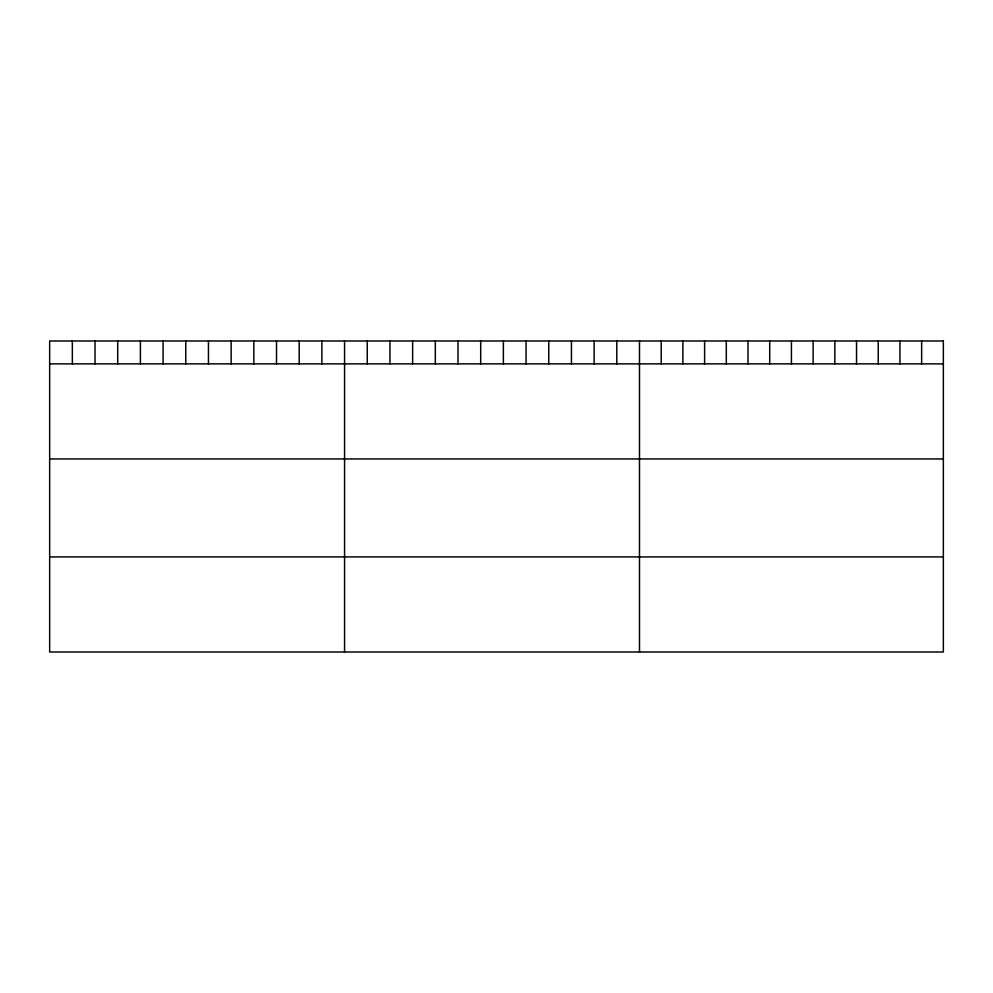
<?xml version="1.0" encoding="UTF-8"?>
<svg xmlns="http://www.w3.org/2000/svg" width="993" height="993" viewBox="0 0 993 993"><rect width="100%" height="100%" fill="white"/><g stroke="black" fill="none" stroke-linecap="round" stroke-linejoin="round"><path stroke-width="1.49" d="M49.65 363.872L943.35 363.872M49.65 458.952L943.35 458.952M49.65 556.924L943.35 556.924M921.641 340.996L921.641 363.872M899.943 340.996L899.943 363.872M878.234 340.996L878.234 363.872M856.537 340.996L856.537 363.872M834.828 340.996L834.828 363.872M813.13 340.996L813.13 363.872M791.421 340.996L791.421 363.872M769.712 340.996L769.712 363.872M748.014 340.996L748.014 363.872M726.305 340.996L726.305 363.872M704.608 340.996L704.608 363.872M682.899 340.996L682.899 363.872M661.201 340.996L661.201 363.872M639.492 340.996L639.492 652.004M616.802 340.996L616.802 363.872M594.124 340.996L594.124 363.872M571.434 340.996L571.434 363.872M548.744 340.996L548.744 363.872M526.067 340.996L526.067 363.872M503.377 340.996L503.377 363.872M480.686 340.996L480.686 363.872M457.996 340.996L457.996 363.872M435.319 340.996L435.319 363.872M412.629 340.996L412.629 363.872M389.939 340.996L389.939 363.872M367.261 340.996L367.261 363.872M344.571 340.996L344.571 652.004M321.881 340.996L321.881 363.872M299.203 340.996L299.203 363.872M276.513 340.996L276.513 363.872M253.823 340.996L253.823 363.872M231.146 340.996L231.146 363.872M208.456 340.996L208.456 363.872M185.765 340.996L185.765 363.872M163.075 340.996L163.075 363.872M140.398 340.996L140.398 363.872M117.708 340.996L117.708 363.872M95.018 340.996L95.018 363.872M72.34 340.996L72.34 363.872M943.35 340.996L49.65 340.996L49.65 652.004L943.35 652.004L943.35 340.996"/></g></svg>
